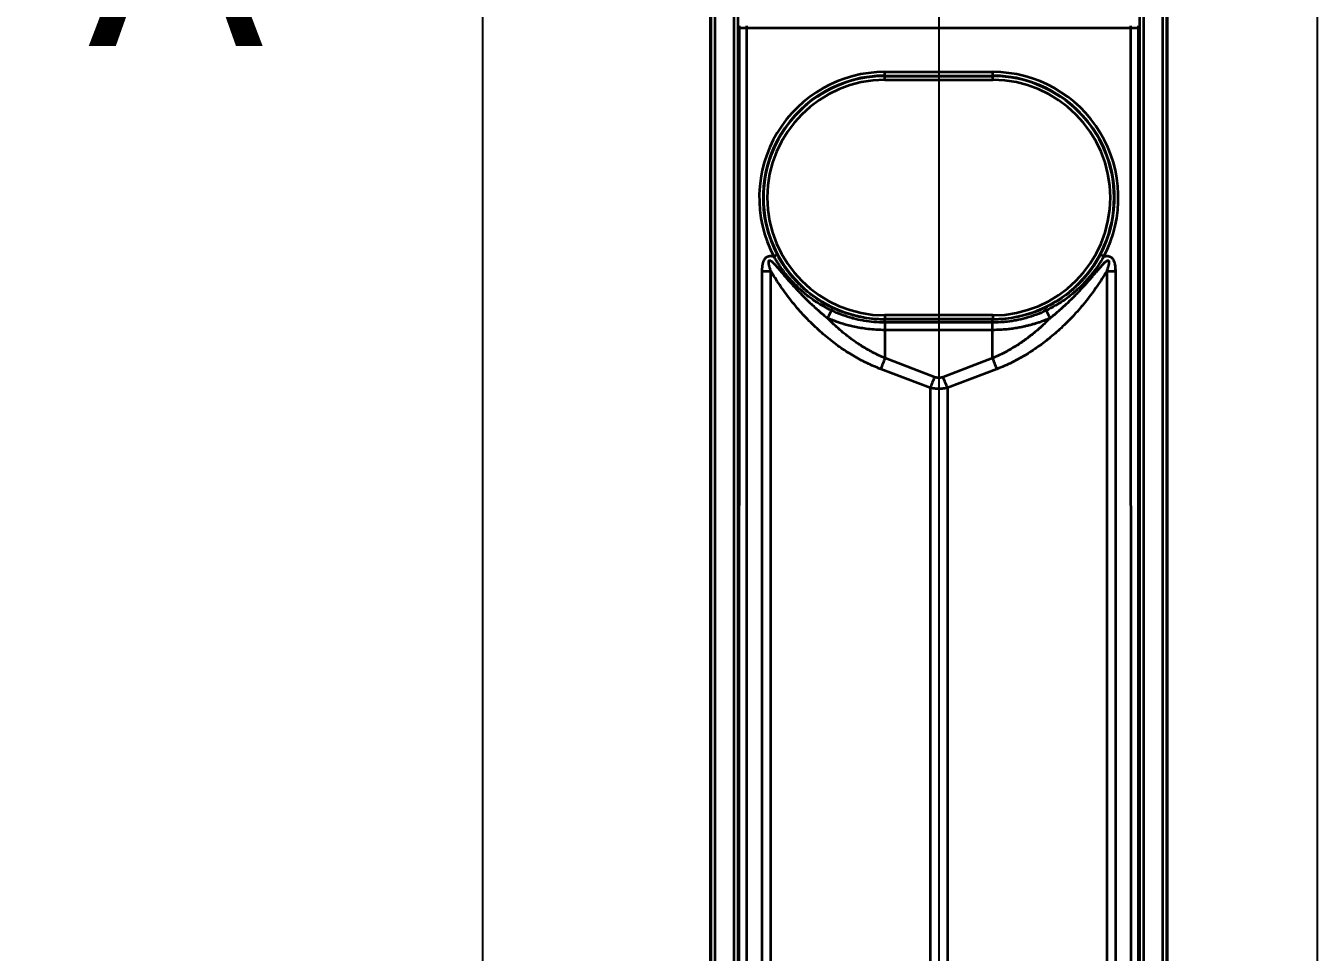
# Model space of a CAD drawing. Header units: millimetres. Extents: x 68 to 2000, y 100 to 2870.
# Drawn here: x 529.1 to 699.4, y 1854.2 to 1976.3 of the extents above; entities that cross this region are included whole.
import ezdxf

# ---------------------------------------------------------------- set-up
doc = ezdxf.new("R2010")
doc.units = ezdxf.units.MM
doc.header["$LTSCALE"] = 10
for name, color, linetype, lineweight in [('_Sichtbarkanten', 7, 'Continuous', 25), ('Bemaßung (ISO)', 7, 'Continuous', 25), ('Schnittlinie (ISO)', 7, 'Continuous', 35), ('Sichtbar schmal (ISO)', 7, 'Continuous', 35)]:
    doc.layers.add(name, color=color, linetype=linetype, lineweight=lineweight)
doc.styles.add('Bezeichnungstext (DIN)', font='verdana.ttf')
doc.styles.add('Notiztext (DIN)', font='verdana.ttf')
doc.dimstyles.new('Standard (DIN)', dxfattribs={"dimscale": 10, "dimtxt": 2.5, "dimasz": 2.5, "dimexe": 2, "dimexo": 4, "dimgap": 0.5, "dimtad": 1, "dimdec": 1, "dimrnd": 1e-08, "dimtxsty": 'Notiztext (DIN)', "dimcen": 0.09, "dimclrd": 256, "dimclre": 256, "dimclrt": 256, "dimadec": 0, "dimazin": 2, "dimtfac": 1, "dimtmove": 0, "dimatfit": 3, "dimfxl": 0, "dimtolj": 1, "dimtzin": 0, "dimlwd": -1, "dimlwe": -1, "dimarcsym": 0})

# ---------------------------------------------------------------- blocks, each defined once
blk = doc.blocks.new('2DTransSchnitt0')
at = {"layer": 'Schnittlinie (ISO)', "insert": (53.713, 197.367), "char_height": 2.5, "attachment_point": 7, "style": 'Bezeichnungstext (DIN)'}
blk.add_mtext('A', dxfattribs=at)
blk = doc.blocks.new('*D75')
at = {"layer": 'Bemaßung (ISO)', "transparency": 16777216}
for p, q in [((649.43, 1980.97), (649.43, 1401.78)), ((589.28, 1533.67), (589.28, 1401.78)), ((564.28, 1421.78), (539.28, 1421.78)), ((589.28, 1421.78), (614.28, 1421.78)), ((614.28, 1421.78), (624.43, 1421.78)), ((649.43, 1421.78), (624.43, 1421.78)), ((674.43, 1421.78), (699.43, 1421.78))]:
    blk.add_line(p, q, dxfattribs=at)
for points in [[(564.28, 1425.95), (564.28, 1417.62), (589.28, 1421.78)], [(674.43, 1425.95), (674.43, 1417.62), (649.43, 1421.78)]]:
    blk.add_solid(points, dxfattribs=at)
at = {"layer": 'Defpoints', "color": 0, "transparency": 16777216}
for p in [(649.43, 2020.97), (589.28, 1573.67), (649.43, 1421.78)]:
    blk.add_point(p, dxfattribs=at)
at = {"layer": 'Bemaßung (ISO)', "transparency": 16777216, "insert": (599.78, 1452.81), "char_height": 25, "attachment_point": 1, "style": 'Notiztext (DIN)'}
blk.add_mtext('\\A1;60', dxfattribs=at)
blk = doc.blocks.new('*D77')
at = {"layer": 'Bemaßung (ISO)', "transparency": 16777216}
for p, q in [((549.28, 2573.67), (289.28, 2573.67)), ((309.28, 2548.67), (309.28, 1598.67)), ((549.28, 1573.67), (289.28, 1573.67))]:
    blk.add_line(p, q, dxfattribs=at)
for points in [[(305.11, 2548.67), (313.45, 2548.67), (309.28, 2573.67)], [(305.11, 1598.67), (313.45, 1598.67), (309.28, 1573.67)]]:
    blk.add_solid(points, dxfattribs=at)
at = {"layer": 'Defpoints', "color": 0, "transparency": 16777216}
for p in [(589.28, 2573.67), (309.28, 1573.67), (589.28, 1573.67)]:
    blk.add_point(p, dxfattribs=at)
at = {"layer": 'Bemaßung (ISO)', "transparency": 16777216, "insert": (278.26, 2033.42), "char_height": 25, "attachment_point": 1, "rotation": 90, "style": 'Notiztext (DIN)'}
blk.add_mtext('\\A1;1000', dxfattribs=at)
blk = doc.blocks.new('*D78')
at = {"layer": 'Bemaßung (ISO)', "transparency": 16777216}
for p, q in [((584.44, 2523.66), (474.06, 2523.66)), ((494.06, 1648.68), (494.06, 2498.66)), ((584.44, 1623.68), (474.06, 1623.68))]:
    blk.add_line(p, q, dxfattribs=at)
for points in [[(489.9, 2498.66), (498.23, 2498.66), (494.06, 2523.66)], [(489.9, 1648.68), (498.23, 1648.68), (494.06, 1623.68)]]:
    blk.add_solid(points, dxfattribs=at)
at = {"layer": 'Defpoints', "color": 0, "transparency": 16777216}
for p in [(494.06, 2523.66), (624.44, 2523.66), (624.44, 1623.68)]:
    blk.add_point(p, dxfattribs=at)
at = {"layer": 'Bemaßung (ISO)', "transparency": 16777216, "insert": (463.04, 2042.96), "char_height": 25, "attachment_point": 1, "rotation": 90, "style": 'Notiztext (DIN)'}
blk.add_mtext('\\A1;900', dxfattribs=at)

msp = doc.modelspace()

# ---------------------------------------------------------------- linework, layer by layer
at = {"layer": '_Sichtbarkanten'}
for p, q in [((589.28, 2573.67), (589.28, 1573.67)), ((699.28, 2573.67), (699.28, 1573.67)), ((619.28, 1626.87), (619.28, 2520.47)), ((679.58, 2520.47), (679.58, 1626.87))]:
    msp.add_line(p, q, dxfattribs=at)
at = {"layer": 'Sichtbar schmal (ISO)'}
for p, q in [((619.42, 1625.66), (619.42, 2521.68)), ((619.92, 2521.68), (619.92, 1625.66)), ((622.44, 1625.68), (622.44, 2521.66)), ((622.94, 2521.66), (622.94, 1625.68)), ((675.92, 1625.68), (675.92, 2521.66)), ((676.42, 2521.66), (676.42, 1625.68)), ((678.94, 1625.66), (678.94, 2521.68)), ((679.44, 2521.68), (679.44, 1625.66)), ((623.12, 1625.86), (623.15, 1976.05)), ((624.12, 1625.86), (624.15, 1976.05)), ((624.15, 1976.05), (624.15, 1976.31)), ((624.15, 1976.05), (674.71, 1976.05)), ((674.71, 1976.31), (674.71, 1976.05)), ((674.71, 1976.05), (674.74, 1625.86)), ((675.71, 1976.05), (675.74, 1625.86)), ((642.33, 1970.24), (656.53, 1970.24)), ((642.33, 1969.73), (642.33, 1970.24)), ((642.33, 1969.73), (656.53, 1969.73)), ((642.33, 1969.73), (642.33, 1969.68)), ((642.33, 1969.68), (656.53, 1969.68)), ((642.33, 1969.18), (642.33, 1969.68)), ((642.33, 1969.18), (656.53, 1969.18)), ((656.53, 1969.73), (656.53, 1970.24)), ((656.53, 1969.73), (656.53, 1969.68)), ((656.53, 1969.18), (656.53, 1969.68)), ((626.16, 1818.35), (626.16, 1943.99)), ((627.3, 1818.35), (627.3, 1943.99)), ((671.56, 1943.99), (671.56, 1818.35)), ((672.7, 1943.99), (672.7, 1818.35)), ((656.53, 1938.16), (642.33, 1938.16)), ((642.33, 1938.16), (642.33, 1937.66)), ((642.33, 1937.6), (642.33, 1937.66)), ((656.53, 1937.66), (642.33, 1937.66)), ((656.53, 1937.6), (642.33, 1937.6)), ((656.52, 1937.2), (642.34, 1937.2)), ((642.34, 1936.26), (642.34, 1937.2)), ((656.52, 1936.26), (656.52, 1937.2)), ((656.53, 1938.16), (656.53, 1937.66)), ((656.53, 1937.6), (656.53, 1937.66)), ((642.34, 1936.26), (656.52, 1936.26)), ((642.34, 1932.5), (642.34, 1936.26)), ((656.52, 1932.5), (656.52, 1936.26)), ((648.86, 1930.01), (642.34, 1932.5)), ((656.52, 1932.5), (650, 1930.01)), ((648.29, 1928.58), (641.77, 1931.07)), ((657.09, 1931.07), (650.57, 1928.58)), ((648.29, 1928.58), (648.29, 1833.77)), ((650.57, 1928.58), (650.57, 1833.77))]:
    msp.add_line(p, q, dxfattribs=at)
for centre, radius, start, end in [((642.33, 1953.67), 16.07, 90, 207.8986), ((642.33, 1953.67), 16.01, 90, 270), ((642.33, 1953.67), 15.51, 90, 270), ((656.53, 1953.67), 16.07, 332.1019, 90), ((656.53, 1953.67), 16.01, 270, 90), ((656.53, 1953.67), 15.51, 270, 90)]:
    msp.add_arc(centre, radius, start, end, dxfattribs=at)
for centre, major_axis, ratio, start_param, end_param in [((622.2, 1976.32), (0, 51.66), 0.018402, 4.707142, 4.712109), ((624.15, 1976.05), (-1, 0), 0.005236, 0.017454, 1.570801), ((674.71, 1976.05), (1, 0), 0.005236, 4.712384, 6.265732), ((676.66, 1976.32), (0, 51.65), 0.018398, 1.571077, 1.576044), ((642.33, 1953.67), (11.3, -12.11), 0.999998, 2.390538, 4.448257), ((656.53, 1953.67), (11.95, 11.47), 0.999999, 5.031628, 7.08934), ((627.69, 1945.92), (0.442, 0.234), 0.00463, 0.017453, 1.568351), ((671.17, 1945.92), (-0.442, 0.234), 0.004623, 4.714843, 6.265732), ((626.16, 1944.04), (-10, 0), 0.005236, 1.570796, 1.685163), ((672.7, 1944.04), (10, 0), 0.005236, 4.598028, 4.712393), ((636.28, 1940.68), (4.74, 8.81), 0.002481, 4.379438, 4.496654), ((635.24, 1938.69), (0.214, 0.452), 0.008852, 4.927959, 6.265731), ((663.62, 1938.69), (-0.214, 0.452), 0.008852, 0.017454, 1.355225), ((662.58, 1940.68), (-4.74, 8.81), 0.002481, 1.786532, 1.903743), ((642.33, 1937.1), (-0.005, 0.5), 0.011362, 4.911957, 6.265594), ((642.34, 1931.04), (1.79, 4.67), 0.108522, 1.294198, 1.606695), ((656.52, 1931.04), (-1.79, 4.67), 0.108522, 4.67649, 4.988987), ((648.86, 1928.55), (1.79, 4.67), 0.108522, 1.294198, 1.606695), ((650, 1928.55), (-1.79, 4.67), 0.108522, 4.67649, 4.988987)]:
    msp.add_ellipse(centre, major_axis=major_axis, ratio=ratio, start_param=start_param, end_param=end_param, dxfattribs=at)
for points in [[(626.16, 1943.99), (626.16, 1944.07), (626.16, 1944.22), (626.17, 1944.43), (626.19, 1944.62), (626.22, 1944.81), (626.25, 1944.97), (626.29, 1945.13), (626.34, 1945.27), (626.4, 1945.4), (626.46, 1945.52), (626.53, 1945.63), (626.61, 1945.72), (626.69, 1945.79), (626.78, 1945.85), (626.87, 1945.9), (626.98, 1945.94), (627.1, 1945.97), (627.23, 1945.98), (627.37, 1945.98), (627.53, 1945.96), (627.63, 1945.93), (627.69, 1945.92)], [(641.77, 1931.07), (641.14, 1931.31), (639.9, 1931.85), (638.13, 1932.81), (636.35, 1933.97), (634.62, 1935.29), (632.96, 1936.77), (631.36, 1938.41), (629.81, 1940.26), (628.42, 1942.18), (627.65, 1943.39), (627.3, 1943.99)]]:
    msp.add_open_spline(points, degree=3, dxfattribs=at)
for points, knots in [([(627.3, 1943.99), (627.27, 1944.06), (627.25, 1944.12), (627.23, 1944.18), (627.21, 1944.24), (627.19, 1944.3), (627.18, 1944.36), (627.16, 1944.41), (627.14, 1944.47), (627.13, 1944.52), (627.11, 1944.57), (627.1, 1944.62), (627.09, 1944.67), (627.08, 1944.72), (627.07, 1944.76), (627.06, 1944.8), (627.05, 1944.85), (627.04, 1944.89), (627.03, 1944.93), (627.03, 1944.96), (627.02, 1945), (627.02, 1945.03), (627.01, 1945.07), (627.01, 1945.1), (627.01, 1945.13), (627.01, 1945.16), (627.01, 1945.19), (627.01, 1945.21), (627.01, 1945.22), (627.01, 1945.23), (627.01, 1945.24), (627.01, 1945.25), (627.01, 1945.27), (627.02, 1945.28), (627.02, 1945.3), (627.03, 1945.31), (627.03, 1945.33), (627.04, 1945.34), (627.04, 1945.36), (627.05, 1945.37), (627.06, 1945.38), (627.07, 1945.38), (627.08, 1945.39), (627.09, 1945.4), (627.1, 1945.4), (627.12, 1945.4), (627.13, 1945.4), (627.15, 1945.4), (627.16, 1945.4), (627.18, 1945.39), (627.2, 1945.39), (627.22, 1945.38), (627.23, 1945.37), (627.24, 1945.37), (627.24, 1945.37), (627.26, 1945.36), (627.28, 1945.35), (627.29, 1945.34), (627.32, 1945.32), (627.35, 1945.3), (627.37, 1945.28), (627.4, 1945.26), (627.43, 1945.23), (627.46, 1945.2), (627.5, 1945.18), (627.53, 1945.15), (627.56, 1945.11), (627.6, 1945.08), (627.64, 1945.04), (627.67, 1945.01), (627.71, 1944.97), (627.75, 1944.93), (627.79, 1944.89), (627.83, 1944.84), (627.87, 1944.8), (627.91, 1944.75), (627.95, 1944.7), (628, 1944.65), (628.05, 1944.6), (628.09, 1944.55), (628.14, 1944.49), (628.19, 1944.44), (628.24, 1944.38), (628.29, 1944.32), (628.35, 1944.25), (628.4, 1944.19), (628.46, 1944.12), (628.52, 1944.05), (628.58, 1943.98), (628.64, 1943.91), (628.71, 1943.83), (628.72, 1943.82), (628.74, 1943.8), (628.75, 1943.78), (628.8, 1943.72), (628.86, 1943.66), (628.92, 1943.59), (628.99, 1943.51), (629.06, 1943.42), (629.14, 1943.33), (629.22, 1943.23), (629.3, 1943.14), (629.39, 1943.04), (629.48, 1942.93), (629.57, 1942.83), (629.67, 1942.72), (629.76, 1942.61), (629.86, 1942.49), (629.97, 1942.37), (630.07, 1942.26), (630.18, 1942.14), (630.3, 1942.01), (630.3, 1942.01), (630.3, 1942), (630.3, 1942), (630.42, 1941.87), (630.54, 1941.74), (630.67, 1941.6), (630.8, 1941.46), (630.93, 1941.32), (631.08, 1941.17), (631.22, 1941.02), (631.37, 1940.87), (631.52, 1940.71), (631.67, 1940.56), (631.83, 1940.4), (632, 1940.24), (632.01, 1940.23), (632.01, 1940.22), (632.02, 1940.21), (632.2, 1940.04), (632.39, 1939.86), (632.59, 1939.67), (632.79, 1939.48), (633, 1939.29), (633.22, 1939.09), (633.39, 1938.94), (633.56, 1938.79), (633.74, 1938.63), (633.81, 1938.57), (633.87, 1938.52), (633.94, 1938.46), (634.19, 1938.25), (634.47, 1938.02), (634.76, 1937.79)], [0.0000002, 0.0000002, 0.0000002, 0.0000002, 0.0238095, 0.0238095, 0.0238095, 0.047619, 0.047619, 0.047619, 0.0714286, 0.0714286, 0.0714286, 0.0952381, 0.0952381, 0.0952381, 0.1190476, 0.1190476, 0.1190476, 0.1428571, 0.1428571, 0.1428571, 0.1666667, 0.1666667, 0.1666667, 0.1904762, 0.1904762, 0.1904762, 0.2142857, 0.2142857, 0.2142857, 0.224111, 0.224111, 0.224111, 0.2380952, 0.2380952, 0.2380952, 0.2619048, 0.2619048, 0.2619048, 0.2857143, 0.2857143, 0.2857143, 0.3095238, 0.3095238, 0.3095238, 0.3333333, 0.3333333, 0.3333333, 0.3571429, 0.3571429, 0.3571429, 0.3809524, 0.3809524, 0.3809524, 0.3873304, 0.3873304, 0.3873304, 0.4047619, 0.4047619, 0.4047619, 0.4285714, 0.4285714, 0.4285714, 0.452381, 0.452381, 0.452381, 0.4761905, 0.4761905, 0.4761905, 0.5, 0.5, 0.5, 0.5238095, 0.5238095, 0.5238095, 0.547619, 0.547619, 0.547619, 0.5714286, 0.5714286, 0.5714286, 0.5952381, 0.5952381, 0.5952381, 0.6190476, 0.6190476, 0.6190476, 0.6428571, 0.6428571, 0.6428571, 0.6666667, 0.6666667, 0.6666667, 0.6718602, 0.6718602, 0.6718602, 0.6904762, 0.6904762, 0.6904762, 0.7142857, 0.7142857, 0.7142857, 0.7380952, 0.7380952, 0.7380952, 0.7619048, 0.7619048, 0.7619048, 0.7857143, 0.7857143, 0.7857143, 0.8089095, 0.8089095, 0.8089095, 0.8095238, 0.8095238, 0.8095238, 0.8333333, 0.8333333, 0.8333333, 0.8571429, 0.8571429, 0.8571429, 0.8809524, 0.8809524, 0.8809524, 0.9034876, 0.9034876, 0.9034876, 0.9047619, 0.9047619, 0.9047619, 0.9285714, 0.9285714, 0.9285714, 0.952381, 0.952381, 0.952381, 0.9699396, 0.9699396, 0.9699396, 0.9761905, 0.9761905, 0.9761905, 0.9999998, 0.9999998, 0.9999998, 0.9999998]), ([(635.29, 1938.79), (635.26, 1938.8), (635.24, 1938.81), (635.21, 1938.82), (634.89, 1938.98), (634.59, 1939.14), (634.3, 1939.3), (634.24, 1939.33), (634.19, 1939.36), (634.13, 1939.4), (633.91, 1939.52), (633.7, 1939.65), (633.51, 1939.77), (633.38, 1939.85), (633.26, 1939.93), (633.14, 1940.01), (633.03, 1940.09), (632.92, 1940.16), (632.81, 1940.24), (632.63, 1940.36), (632.46, 1940.49), (632.3, 1940.61), (632.26, 1940.64), (632.23, 1940.67), (632.19, 1940.69), (632, 1940.84), (631.82, 1940.99), (631.65, 1941.13), (631.63, 1941.15), (631.6, 1941.17), (631.58, 1941.19), (631.44, 1941.31), (631.3, 1941.43), (631.18, 1941.55), (631.1, 1941.61), (631.03, 1941.68), (630.96, 1941.75), (630.89, 1941.81), (630.82, 1941.88), (630.75, 1941.94), (630.64, 1942.06), (630.53, 1942.17), (630.42, 1942.27), (630.4, 1942.29), (630.39, 1942.31), (630.37, 1942.33), (630.25, 1942.45), (630.14, 1942.57), (630.03, 1942.69), (630, 1942.72), (629.98, 1942.74), (629.96, 1942.77), (629.88, 1942.86), (629.8, 1942.94), (629.73, 1943.03), (629.67, 1943.1), (629.61, 1943.17), (629.55, 1943.23), (629.52, 1943.27), (629.49, 1943.31), (629.45, 1943.35), (629.37, 1943.45), (629.29, 1943.55), (629.21, 1943.65), (629.21, 1943.66), (629.2, 1943.66), (629.2, 1943.67), (629.13, 1943.76), (629.06, 1943.84), (629, 1943.93), (628.96, 1943.98), (628.92, 1944.03), (628.89, 1944.07), (628.86, 1944.11), (628.83, 1944.15), (628.8, 1944.19), (628.74, 1944.27), (628.68, 1944.36), (628.63, 1944.44), (628.62, 1944.44), (628.62, 1944.45), (628.62, 1944.45), (628.56, 1944.53), (628.52, 1944.6), (628.47, 1944.67), (628.44, 1944.71), (628.41, 1944.76), (628.38, 1944.8), (628.36, 1944.83), (628.34, 1944.86), (628.32, 1944.88), (628.28, 1944.95), (628.23, 1945.02), (628.19, 1945.09), (628.18, 1945.1), (628.17, 1945.11), (628.17, 1945.12), (628.13, 1945.18), (628.1, 1945.24), (628.06, 1945.29), (628.03, 1945.33), (628.01, 1945.38), (627.98, 1945.42), (627.97, 1945.44), (627.96, 1945.46), (627.94, 1945.49), (627.9, 1945.55), (627.86, 1945.62), (627.83, 1945.68), (627.78, 1945.76), (627.74, 1945.83), (627.7, 1945.9), (627.7, 1945.91), (627.69, 1945.91), (627.69, 1945.92)], [0, 0, 0, 0, 0.0039158, 0.0039158, 0.0039158, 0.0523854, 0.0523854, 0.0523854, 0.0625, 0.0625, 0.0625, 0.1006154, 0.1006154, 0.1006154, 0.125, 0.125, 0.125, 0.1485818, 0.1485818, 0.1485818, 0.1875, 0.1875, 0.1875, 0.1960403, 0.1960403, 0.1960403, 0.2429715, 0.2429715, 0.2429715, 0.25, 0.25, 0.25, 0.2893946, 0.2893946, 0.2893946, 0.3125, 0.3125, 0.3125, 0.3354638, 0.3354638, 0.3354638, 0.375, 0.375, 0.375, 0.3813779, 0.3813779, 0.3813779, 0.4270629, 0.4270629, 0.4270629, 0.4375, 0.4375, 0.4375, 0.472165, 0.472165, 0.472165, 0.5, 0.5, 0.5, 0.5164018, 0.5164018, 0.5164018, 0.5597025, 0.5597025, 0.5597025, 0.5625, 0.5625, 0.5625, 0.6021019, 0.6021019, 0.6021019, 0.625, 0.625, 0.625, 0.6437102, 0.6437102, 0.6437102, 0.684666, 0.684666, 0.684666, 0.6875, 0.6875, 0.6875, 0.7251223, 0.7251223, 0.7251223, 0.75, 0.75, 0.75, 0.7653401, 0.7653401, 0.7653401, 0.8057717, 0.8057717, 0.8057717, 0.8125, 0.8125, 0.8125, 0.8471641, 0.8471641, 0.8471641, 0.875, 0.875, 0.875, 0.8908035, 0.8908035, 0.8908035, 0.9375, 0.9375, 0.9375, 0.9949005, 0.9949005, 0.9949005, 0.9999999, 0.9999999, 0.9999999, 0.9999999]), ([(635.45, 1939.14), (635.08, 1939.32), (634.73, 1939.5), (634.4, 1939.69), (634.38, 1939.7), (634.35, 1939.72), (634.32, 1939.73), (634.03, 1939.9), (633.76, 1940.07), (633.5, 1940.24), (633.46, 1940.27), (633.41, 1940.3), (633.36, 1940.33), (633.14, 1940.48), (632.92, 1940.64), (632.72, 1940.79), (632.66, 1940.83), (632.6, 1940.87), (632.55, 1940.92), (632.37, 1941.05), (632.21, 1941.19), (632.05, 1941.32), (631.98, 1941.37), (631.91, 1941.43), (631.85, 1941.49), (631.71, 1941.6), (631.59, 1941.72), (631.46, 1941.83), (631.39, 1941.9), (631.32, 1941.96), (631.25, 1942.03), (631.15, 1942.13), (631.05, 1942.22), (630.95, 1942.32), (630.88, 1942.4), (630.8, 1942.47), (630.73, 1942.55), (630.65, 1942.63), (630.58, 1942.71), (630.51, 1942.79), (630.43, 1942.87), (630.36, 1942.95), (630.29, 1943.03), (630.23, 1943.1), (630.17, 1943.16), (630.12, 1943.23), (630.04, 1943.32), (629.97, 1943.4), (629.9, 1943.49), (629.86, 1943.54), (629.81, 1943.59), (629.77, 1943.64), (629.7, 1943.74), (629.63, 1943.83), (629.56, 1943.92), (629.53, 1943.96), (629.5, 1943.99), (629.47, 1944.03), (629.4, 1944.13), (629.33, 1944.22), (629.26, 1944.32), (629.24, 1944.34), (629.22, 1944.37), (629.2, 1944.4), (629.14, 1944.5), (629.07, 1944.6), (629.01, 1944.69), (628.99, 1944.71), (628.98, 1944.73), (628.97, 1944.74), (628.9, 1944.84), (628.84, 1944.94), (628.78, 1945.03), (628.77, 1945.04), (628.77, 1945.05), (628.76, 1945.06), (628.7, 1945.16), (628.64, 1945.26), (628.58, 1945.35), (628.52, 1945.45), (628.47, 1945.55), (628.41, 1945.64), (628.41, 1945.64), (628.41, 1945.64), (628.41, 1945.65), (628.36, 1945.74), (628.31, 1945.82), (628.26, 1945.9), (628.22, 1945.99), (628.17, 1946.07), (628.13, 1946.15)], [0, 0, 0, 0, 0.0576521, 0.0576521, 0.0576521, 0.0625, 0.0625, 0.0625, 0.1152856, 0.1152856, 0.1152856, 0.125, 0.125, 0.125, 0.1730756, 0.1730756, 0.1730756, 0.1875, 0.1875, 0.1875, 0.2309873, 0.2309873, 0.2309873, 0.25, 0.25, 0.25, 0.2890111, 0.2890111, 0.2890111, 0.3125, 0.3125, 0.3125, 0.3471318, 0.3471318, 0.3471318, 0.375, 0.375, 0.375, 0.405341, 0.405341, 0.405341, 0.4375, 0.4375, 0.4375, 0.4636262, 0.4636262, 0.4636262, 0.5, 0.5, 0.5, 0.5219802, 0.5219802, 0.5219802, 0.5625, 0.5625, 0.5625, 0.5803885, 0.5803885, 0.5803885, 0.625, 0.625, 0.625, 0.6387984, 0.6387984, 0.6387984, 0.6875, 0.6875, 0.6875, 0.6971349, 0.6971349, 0.6971349, 0.75, 0.75, 0.75, 0.7554348, 0.7554348, 0.7554348, 0.8125, 0.8125, 0.8125, 0.8727956, 0.8727956, 0.8727956, 0.875, 0.875, 0.875, 0.9356293, 0.9356293, 0.9356293, 0.9999999, 0.9999999, 0.9999999, 0.9999999]), ([(670.73, 1946.15), (670.69, 1946.08), (670.65, 1946), (670.6, 1945.91), (670.6, 1945.91), (670.59, 1945.9), (670.59, 1945.9), (670.55, 1945.82), (670.5, 1945.73), (670.45, 1945.65), (670.44, 1945.63), (670.44, 1945.62), (670.43, 1945.61), (670.38, 1945.53), (670.33, 1945.44), (670.28, 1945.35), (670.26, 1945.33), (670.25, 1945.31), (670.24, 1945.29), (670.19, 1945.21), (670.14, 1945.12), (670.08, 1945.04), (670.06, 1945.01), (670.04, 1944.98), (670.02, 1944.95), (669.97, 1944.86), (669.91, 1944.78), (669.85, 1944.69), (669.83, 1944.65), (669.8, 1944.61), (669.77, 1944.57), (669.71, 1944.49), (669.66, 1944.4), (669.59, 1944.32), (669.56, 1944.27), (669.52, 1944.21), (669.48, 1944.16), (669.42, 1944.08), (669.36, 1944), (669.3, 1943.92), (669.25, 1943.85), (669.2, 1943.79), (669.15, 1943.72), (669.09, 1943.65), (669.03, 1943.57), (668.96, 1943.49), (668.9, 1943.41), (668.83, 1943.33), (668.77, 1943.25), (668.7, 1943.18), (668.64, 1943.11), (668.57, 1943.03), (668.49, 1942.94), (668.41, 1942.84), (668.32, 1942.75), (668.26, 1942.68), (668.19, 1942.61), (668.13, 1942.55), (668.02, 1942.44), (667.91, 1942.32), (667.79, 1942.21), (667.73, 1942.15), (667.67, 1942.09), (667.61, 1942.03), (667.48, 1941.9), (667.33, 1941.77), (667.18, 1941.64), (667.13, 1941.59), (667.07, 1941.54), (667.01, 1941.49), (666.84, 1941.34), (666.65, 1941.19), (666.46, 1941.03), (666.41, 1941), (666.36, 1940.96), (666.31, 1940.92), (666.09, 1940.75), (665.86, 1940.58), (665.6, 1940.4), (665.57, 1940.38), (665.53, 1940.36), (665.5, 1940.33), (665.22, 1940.14), (664.92, 1939.96), (664.59, 1939.77), (664.57, 1939.76), (664.56, 1939.75), (664.54, 1939.73), (664.19, 1939.54), (663.81, 1939.34), (663.4, 1939.14)], [0, 0, 0, 0, 0.0625, 0.0625, 0.0625, 0.066415, 0.066415, 0.066415, 0.125, 0.125, 0.125, 0.133261, 0.133261, 0.133261, 0.1875, 0.1875, 0.1875, 0.200051, 0.200051, 0.200051, 0.25, 0.25, 0.25, 0.266651, 0.266651, 0.266651, 0.3125, 0.3125, 0.3125, 0.333153, 0.333153, 0.333153, 0.375, 0.375, 0.375, 0.399625, 0.399625, 0.399625, 0.4375, 0.4375, 0.4375, 0.466148, 0.466148, 0.466148, 0.5, 0.5, 0.5, 0.532753, 0.532753, 0.532753, 0.5625, 0.5625, 0.5625, 0.599449, 0.599449, 0.599449, 0.625, 0.625, 0.625, 0.66625, 0.66625, 0.66625, 0.6875, 0.6875, 0.6875, 0.733171, 0.733171, 0.733171, 0.75, 0.75, 0.75, 0.800244, 0.800244, 0.800244, 0.8125, 0.8125, 0.8125, 0.867342, 0.867342, 0.867342, 0.875, 0.875, 0.875, 0.934107, 0.934107, 0.934107, 0.9375, 0.9375, 0.9375, 1, 1, 1, 1]), ([(671.17, 1945.92), (671.13, 1945.85), (671.08, 1945.77), (671.03, 1945.68), (671.03, 1945.68), (671.03, 1945.67), (671.02, 1945.67), (670.98, 1945.59), (670.93, 1945.5), (670.88, 1945.42), (670.87, 1945.41), (670.86, 1945.39), (670.85, 1945.38), (670.8, 1945.3), (670.75, 1945.21), (670.69, 1945.12), (670.68, 1945.1), (670.67, 1945.08), (670.65, 1945.06), (670.6, 1944.98), (670.54, 1944.89), (670.48, 1944.8), (670.46, 1944.77), (670.44, 1944.74), (670.42, 1944.71), (670.37, 1944.63), (670.31, 1944.54), (670.24, 1944.45), (670.22, 1944.41), (670.19, 1944.37), (670.16, 1944.33), (670.1, 1944.25), (670.04, 1944.16), (669.97, 1944.07), (669.93, 1944.02), (669.89, 1943.97), (669.85, 1943.92), (669.79, 1943.84), (669.73, 1943.75), (669.66, 1943.67), (669.61, 1943.6), (669.56, 1943.54), (669.5, 1943.47), (669.44, 1943.4), (669.38, 1943.32), (669.31, 1943.23), (669.24, 1943.16), (669.17, 1943.08), (669.1, 1942.99), (669.04, 1942.92), (668.97, 1942.85), (668.9, 1942.77), (668.82, 1942.67), (668.73, 1942.58), (668.64, 1942.48), (668.57, 1942.41), (668.51, 1942.34), (668.44, 1942.27), (668.33, 1942.16), (668.21, 1942.05), (668.09, 1941.93), (668.03, 1941.87), (667.97, 1941.81), (667.9, 1941.75), (667.76, 1941.62), (667.61, 1941.48), (667.46, 1941.35), (667.4, 1941.3), (667.34, 1941.24), (667.28, 1941.19), (667.1, 1941.04), (666.91, 1940.89), (666.71, 1940.73), (666.66, 1940.69), (666.61, 1940.65), (666.56, 1940.61), (666.33, 1940.44), (666.09, 1940.26), (665.83, 1940.08), (665.79, 1940.06), (665.76, 1940.03), (665.72, 1940.01), (665.43, 1939.82), (665.12, 1939.62), (664.79, 1939.43), (664.77, 1939.42), (664.75, 1939.41), (664.73, 1939.4), (664.37, 1939.19), (663.99, 1938.99), (663.57, 1938.79)], [0, 0, 0, 0, 0.0625, 0.0625, 0.0625, 0.0664152, 0.0664152, 0.0664152, 0.125, 0.125, 0.125, 0.1332616, 0.1332616, 0.1332616, 0.1875, 0.1875, 0.1875, 0.2000516, 0.2000516, 0.2000516, 0.25, 0.25, 0.25, 0.266652, 0.266652, 0.266652, 0.3125, 0.3125, 0.3125, 0.3331533, 0.3331533, 0.3331533, 0.375, 0.375, 0.375, 0.3996259, 0.3996259, 0.3996259, 0.4375, 0.4375, 0.4375, 0.4661489, 0.4661489, 0.4661489, 0.5, 0.5, 0.5, 0.5327532, 0.5327532, 0.5327532, 0.5625, 0.5625, 0.5625, 0.5994492, 0.5994492, 0.5994492, 0.625, 0.625, 0.625, 0.6662511, 0.6662511, 0.6662511, 0.6875, 0.6875, 0.6875, 0.733172, 0.733172, 0.733172, 0.75, 0.75, 0.75, 0.8002452, 0.8002452, 0.8002452, 0.8125, 0.8125, 0.8125, 0.8673425, 0.8673425, 0.8673425, 0.875, 0.875, 0.875, 0.9341085, 0.9341085, 0.9341085, 0.9375, 0.9375, 0.9375, 0.9999998, 0.9999998, 0.9999998, 0.9999998]), ([(664.1, 1937.79), (664.31, 1937.96), (664.51, 1938.12), (664.71, 1938.28), (664.74, 1938.31), (664.76, 1938.33), (664.79, 1938.36), (664.99, 1938.52), (665.17, 1938.68), (665.36, 1938.84), (665.38, 1938.86), (665.41, 1938.88), (665.44, 1938.91), (665.62, 1939.07), (665.8, 1939.23), (665.97, 1939.39), (665.99, 1939.41), (666.02, 1939.43), (666.04, 1939.46), (666.22, 1939.62), (666.39, 1939.78), (666.56, 1939.94), (666.58, 1939.96), (666.6, 1939.98), (666.63, 1940.01), (666.8, 1940.17), (666.96, 1940.33), (667.13, 1940.5), (667.15, 1940.52), (667.17, 1940.54), (667.19, 1940.56), (667.35, 1940.73), (667.51, 1940.89), (667.66, 1941.05), (667.68, 1941.07), (667.7, 1941.09), (667.72, 1941.11), (667.87, 1941.26), (668.01, 1941.41), (668.14, 1941.55), (668.16, 1941.57), (668.18, 1941.59), (668.19, 1941.61), (668.32, 1941.75), (668.44, 1941.88), (668.56, 1942), (668.57, 1942.02), (668.58, 1942.03), (668.6, 1942.05), (668.71, 1942.17), (668.81, 1942.29), (668.91, 1942.4), (668.93, 1942.42), (668.94, 1942.43), (668.95, 1942.44), (669.05, 1942.55), (669.14, 1942.66), (669.23, 1942.76), (669.24, 1942.77), (669.25, 1942.78), (669.26, 1942.79), (669.35, 1942.89), (669.43, 1942.99), (669.51, 1943.08), (669.52, 1943.09), (669.52, 1943.1), (669.53, 1943.11), (669.61, 1943.2), (669.69, 1943.29), (669.76, 1943.37), (669.76, 1943.38), (669.77, 1943.39), (669.78, 1943.4), (669.85, 1943.48), (669.92, 1943.56), (669.98, 1943.64), (669.99, 1943.64), (669.99, 1943.65), (670, 1943.66), (670.07, 1943.73), (670.13, 1943.8), (670.18, 1943.87), (670.19, 1943.88), (670.2, 1943.89), (670.2, 1943.89), (670.26, 1943.96), (670.32, 1944.03), (670.37, 1944.09), (670.37, 1944.09), (670.38, 1944.1), (670.38, 1944.11), (670.44, 1944.17), (670.49, 1944.23), (670.54, 1944.28), (670.54, 1944.29), (670.54, 1944.29), (670.55, 1944.3), (670.6, 1944.36), (670.64, 1944.41), (670.69, 1944.46), (670.69, 1944.46), (670.7, 1944.47), (670.7, 1944.47), (670.74, 1944.52), (670.79, 1944.57), (670.83, 1944.62), (670.83, 1944.62), (670.83, 1944.63), (670.84, 1944.63), (670.88, 1944.68), (670.92, 1944.72), (670.96, 1944.76), (670.96, 1944.77), (670.96, 1944.77), (670.97, 1944.77), (671, 1944.81), (671.04, 1944.85), (671.08, 1944.89), (671.08, 1944.89), (671.08, 1944.9), (671.08, 1944.9), (671.12, 1944.94), (671.15, 1944.97), (671.19, 1945.01), (671.19, 1945.01), (671.19, 1945.01), (671.2, 1945.01), (671.23, 1945.05), (671.26, 1945.08), (671.29, 1945.11), (671.33, 1945.14), (671.36, 1945.17), (671.39, 1945.2), (671.42, 1945.23), (671.45, 1945.25), (671.47, 1945.27), (671.5, 1945.29), (671.53, 1945.31), (671.55, 1945.33), (671.58, 1945.35), (671.6, 1945.36), (671.62, 1945.37), (671.64, 1945.38), (671.66, 1945.39), (671.68, 1945.39), (671.7, 1945.4), (671.72, 1945.4), (671.73, 1945.4), (671.75, 1945.4), (671.76, 1945.4), (671.77, 1945.39), (671.78, 1945.39), (671.79, 1945.38), (671.8, 1945.37), (671.81, 1945.36), (671.82, 1945.35), (671.82, 1945.34), (671.83, 1945.32), (671.84, 1945.3), (671.84, 1945.28), (671.85, 1945.26), (671.85, 1945.23), (671.85, 1945.21), (671.85, 1945.18), (671.85, 1945.15), (671.85, 1945.12), (671.85, 1945.08), (671.84, 1945.05), (671.84, 1945.01), (671.83, 1944.97), (671.83, 1944.93), (671.82, 1944.88), (671.81, 1944.84), (671.8, 1944.79), (671.79, 1944.74), (671.78, 1944.69), (671.76, 1944.64), (671.75, 1944.58), (671.73, 1944.53), (671.72, 1944.47), (671.7, 1944.4), (671.68, 1944.34), (671.66, 1944.28), (671.63, 1944.21), (671.61, 1944.14), (671.59, 1944.07), (671.56, 1943.99)], [0, 0, 0, 0, 0.021178, 0.021178, 0.021178, 0.02439, 0.02439, 0.02439, 0.045643, 0.045643, 0.045643, 0.04878, 0.04878, 0.04878, 0.070115, 0.070115, 0.070115, 0.073171, 0.073171, 0.073171, 0.094586, 0.094586, 0.094586, 0.097561, 0.097561, 0.097561, 0.119072, 0.119072, 0.119072, 0.121951, 0.121951, 0.121951, 0.143554, 0.143554, 0.143554, 0.146341, 0.146341, 0.146341, 0.168007, 0.168007, 0.168007, 0.170732, 0.170732, 0.170732, 0.192462, 0.192462, 0.192462, 0.195122, 0.195122, 0.195122, 0.216934, 0.216934, 0.216934, 0.219512, 0.219512, 0.219512, 0.241409, 0.241409, 0.241409, 0.243902, 0.243902, 0.243902, 0.265881, 0.265881, 0.265881, 0.268293, 0.268293, 0.268293, 0.290351, 0.290351, 0.290351, 0.292683, 0.292683, 0.292683, 0.314822, 0.314822, 0.314822, 0.317073, 0.317073, 0.317073, 0.339293, 0.339293, 0.339293, 0.341463, 0.341463, 0.341463, 0.363764, 0.363764, 0.363764, 0.365854, 0.365854, 0.365854, 0.388234, 0.388234, 0.388234, 0.390244, 0.390244, 0.390244, 0.412705, 0.412705, 0.412705, 0.414634, 0.414634, 0.414634, 0.437175, 0.437175, 0.437175, 0.439024, 0.439024, 0.439024, 0.461646, 0.461646, 0.461646, 0.463415, 0.463415, 0.463415, 0.486118, 0.486118, 0.486118, 0.487805, 0.487805, 0.487805, 0.51059, 0.51059, 0.51059, 0.512195, 0.512195, 0.512195, 0.53506, 0.53506, 0.53506, 0.55953, 0.55953, 0.55953, 0.584001, 0.584001, 0.584001, 0.608472, 0.608472, 0.608472, 0.632941, 0.632941, 0.632941, 0.657409, 0.657409, 0.657409, 0.681877, 0.681877, 0.681877, 0.706341, 0.706341, 0.706341, 0.73081, 0.73081, 0.73081, 0.755294, 0.755294, 0.755294, 0.77977, 0.77977, 0.77977, 0.804235, 0.804235, 0.804235, 0.828705, 0.828705, 0.828705, 0.853176, 0.853176, 0.853176, 0.877647, 0.877647, 0.877647, 0.902118, 0.902118, 0.902118, 0.926588, 0.926588, 0.926588, 0.951059, 0.951059, 0.951059, 0.975529, 0.975529, 0.975529, 1, 1, 1, 1]), ([(671.17, 1945.92), (671.22, 1945.93), (671.32, 1945.96), (671.47, 1945.97), (671.61, 1945.98), (671.74, 1945.97), (671.86, 1945.95), (671.97, 1945.91), (672.06, 1945.86), (672.15, 1945.8), (672.24, 1945.73), (672.32, 1945.63), (672.4, 1945.51), (672.47, 1945.38), (672.53, 1945.24), (672.58, 1945.07), (672.63, 1944.89), (672.66, 1944.7), (672.68, 1944.48), (672.7, 1944.25), (672.7, 1944.08), (672.7, 1943.99)], [0, 0, 0, 0, 0.0526316, 0.1052632, 0.1578947, 0.2105263, 0.2631579, 0.3157895, 0.3684211, 0.4210526, 0.4736842, 0.5263158, 0.5789474, 0.6315789, 0.6842105, 0.7368421, 0.7894737, 0.8421053, 0.8947368, 0.9473684, 0.9999987, 0.9999987, 0.9999987, 0.9999987]), ([(671.56, 1943.99), (671.15, 1943.29), (670.28, 1941.94), (668.92, 1940.1), (667.48, 1938.4), (665.95, 1936.83), (664.37, 1935.4), (662.78, 1934.17), (661.01, 1932.98), (659.08, 1931.91), (657.76, 1931.33), (657.09, 1931.07)], [0.0000004, 0.0000004, 0.0000004, 0.0000004, 0.1111111, 0.2222222, 0.3333333, 0.4444444, 0.5555556, 0.6666667, 0.7777778, 0.8888889, 1, 1, 1, 1]), ([(642.34, 1937.2), (641.86, 1937.2), (641.39, 1937.22), (640.91, 1937.26), (640.9, 1937.26), (640.89, 1937.26), (640.89, 1937.26), (640.45, 1937.3), (640.01, 1937.36), (639.58, 1937.43), (639.53, 1937.44), (639.49, 1937.45), (639.44, 1937.45), (639.02, 1937.53), (638.61, 1937.62), (638.2, 1937.73), (638.14, 1937.74), (638.08, 1937.76), (638.02, 1937.78), (637.59, 1937.89), (637.17, 1938.03), (636.75, 1938.18), (636.71, 1938.19), (636.67, 1938.21), (636.63, 1938.22), (636.17, 1938.39), (635.73, 1938.58), (635.29, 1938.79)], [0, 0, 0, 0, 0.1963807, 0.1963807, 0.1963807, 0.2, 0.2, 0.2, 0.3800145, 0.3800145, 0.3800145, 0.4, 0.4, 0.4, 0.574095, 0.574095, 0.574095, 0.6, 0.6, 0.6, 0.7817764, 0.7817764, 0.7817764, 0.8, 0.8, 0.8, 0.9999992, 0.9999992, 0.9999992, 0.9999992]), ([(642.33, 1937.6), (641.87, 1937.6), (641.41, 1937.62), (640.95, 1937.66), (640.93, 1937.66), (640.92, 1937.66), (640.91, 1937.66), (640.49, 1937.7), (640.07, 1937.75), (639.65, 1937.82), (639.6, 1937.83), (639.55, 1937.84), (639.5, 1937.85), (639.1, 1937.92), (638.69, 1938.01), (638.3, 1938.11), (638.24, 1938.13), (638.18, 1938.14), (638.11, 1938.16), (637.7, 1938.27), (637.29, 1938.4), (636.89, 1938.55), (636.84, 1938.56), (636.8, 1938.58), (636.76, 1938.59), (636.32, 1938.76), (635.88, 1938.94), (635.45, 1939.14)], [0, 0, 0, 0, 0.195325, 0.195325, 0.195325, 0.2, 0.2, 0.2, 0.3792, 0.3792, 0.3792, 0.4, 0.4, 0.4, 0.573534, 0.573534, 0.573534, 0.6, 0.6, 0.6, 0.781488, 0.781488, 0.781488, 0.8, 0.8, 0.8, 1, 1, 1, 1]), ([(663.57, 1938.79), (663.14, 1938.58), (662.71, 1938.4), (662.26, 1938.23), (662.25, 1938.23), (662.24, 1938.22), (662.23, 1938.22), (661.82, 1938.07), (661.41, 1937.94), (660.99, 1937.82), (660.94, 1937.8), (660.89, 1937.79), (660.84, 1937.78), (660.44, 1937.67), (660.03, 1937.57), (659.62, 1937.49), (659.55, 1937.48), (659.49, 1937.47), (659.42, 1937.45), (658.99, 1937.38), (658.55, 1937.32), (658.12, 1937.28), (658.07, 1937.27), (658.02, 1937.27), (657.97, 1937.26), (657.49, 1937.22), (657, 1937.2), (656.52, 1937.2)], [0, 0, 0, 0, 0.195223, 0.195223, 0.195223, 0.2, 0.2, 0.2, 0.378744, 0.378744, 0.378744, 0.4, 0.4, 0.4, 0.572466, 0.572466, 0.572466, 0.6, 0.6, 0.6, 0.779927, 0.779927, 0.779927, 0.8, 0.8, 0.8, 1, 1, 1, 1]), ([(663.4, 1939.14), (662.98, 1938.94), (662.54, 1938.76), (662.1, 1938.59), (661.65, 1938.43), (661.2, 1938.29), (660.74, 1938.16), (660.29, 1938.04), (659.82, 1937.93), (659.36, 1937.85), (658.89, 1937.77), (658.42, 1937.7), (657.95, 1937.66), (657.47, 1937.62), (657, 1937.6), (656.53, 1937.6)], [0, 0, 0, 0, 0.2, 0.2, 0.2, 0.4, 0.4, 0.4, 0.6, 0.6, 0.6, 0.8, 0.8, 0.8, 1, 1, 1, 1]), ([(642.34, 1932.5), (641.8, 1932.73), (641.26, 1932.99), (640.73, 1933.26), (640.66, 1933.3), (640.6, 1933.33), (640.53, 1933.37), (640.07, 1933.62), (639.63, 1933.88), (639.18, 1934.16), (639.05, 1934.25), (638.92, 1934.33), (638.79, 1934.42), (638.41, 1934.67), (638.03, 1934.94), (637.66, 1935.22), (637.46, 1935.37), (637.26, 1935.52), (637.07, 1935.68), (636.77, 1935.92), (636.47, 1936.18), (636.17, 1936.44), (635.92, 1936.66), (635.67, 1936.89), (635.42, 1937.13), (635.2, 1937.35), (634.97, 1937.57), (634.76, 1937.79)], [0, 0, 0, 0, 0.2, 0.2, 0.2, 0.226186, 0.226186, 0.226186, 0.4, 0.4, 0.4, 0.452024, 0.452024, 0.452024, 0.6, 0.6, 0.6, 0.678054, 0.678054, 0.678054, 0.8, 0.8, 0.8, 0.904392, 0.904392, 0.904392, 1, 1, 1, 1]), ([(634.76, 1937.79), (634.99, 1937.7), (635.22, 1937.61), (635.45, 1937.52), (635.68, 1937.44), (635.91, 1937.35), (636.14, 1937.28), (636.14, 1937.28), (636.15, 1937.27), (636.15, 1937.27), (636.38, 1937.2), (636.6, 1937.13), (636.83, 1937.06), (636.84, 1937.06), (636.85, 1937.05), (636.86, 1937.05), (637.08, 1936.99), (637.31, 1936.92), (637.54, 1936.86), (637.55, 1936.86), (637.56, 1936.86), (637.57, 1936.86), (637.81, 1936.8), (638.05, 1936.74), (638.31, 1936.68), (638.31, 1936.68), (638.32, 1936.68), (638.33, 1936.68), (638.59, 1936.62), (638.86, 1936.57), (639.15, 1936.52), (639.44, 1936.47), (639.75, 1936.43), (640.07, 1936.39), (640.08, 1936.39), (640.09, 1936.39), (640.1, 1936.39), (640.42, 1936.35), (640.76, 1936.32), (641.13, 1936.3), (641.14, 1936.29), (641.15, 1936.29), (641.16, 1936.29), (641.53, 1936.27), (641.92, 1936.26), (642.34, 1936.26)], [0, 0, 0, 0, 0.111111, 0.111111, 0.111111, 0.220207, 0.220207, 0.220207, 0.222222, 0.222222, 0.222222, 0.328943, 0.328943, 0.328943, 0.333333, 0.333333, 0.333333, 0.43972, 0.43972, 0.43972, 0.444444, 0.444444, 0.444444, 0.552556, 0.552556, 0.552556, 0.555556, 0.555556, 0.555556, 0.666667, 0.666667, 0.666667, 0.777778, 0.777778, 0.777778, 0.780981, 0.780981, 0.780981, 0.888889, 0.888889, 0.888889, 0.892422, 0.892422, 0.892422, 1, 1, 1, 1]), ([(656.52, 1936.26), (656.91, 1936.26), (657.29, 1936.27), (657.64, 1936.29), (657.67, 1936.29), (657.7, 1936.29), (657.73, 1936.3), (658.05, 1936.32), (658.35, 1936.34), (658.63, 1936.37), (658.68, 1936.38), (658.73, 1936.38), (658.78, 1936.39), (659.04, 1936.42), (659.28, 1936.45), (659.51, 1936.49), (659.58, 1936.5), (659.64, 1936.51), (659.71, 1936.52), (659.92, 1936.56), (660.12, 1936.6), (660.31, 1936.63), (660.38, 1936.65), (660.46, 1936.66), (660.53, 1936.68), (660.71, 1936.72), (660.88, 1936.76), (661.05, 1936.8), (661.13, 1936.82), (661.21, 1936.84), (661.28, 1936.86), (661.45, 1936.9), (661.61, 1936.94), (661.77, 1936.98), (661.84, 1937.01), (661.92, 1937.03), (662, 1937.05), (662.16, 1937.1), (662.32, 1937.15), (662.48, 1937.2), (662.56, 1937.22), (662.63, 1937.25), (662.71, 1937.27), (662.89, 1937.33), (663.07, 1937.4), (663.25, 1937.46), (663.3, 1937.48), (663.36, 1937.5), (663.41, 1937.52), (663.64, 1937.61), (663.87, 1937.7), (664.1, 1937.79)], [0, 0, 0, 0, 0.1016951, 0.1016951, 0.1016951, 0.1111111, 0.1111111, 0.1111111, 0.2045975, 0.2045975, 0.2045975, 0.2222222, 0.2222222, 0.2222222, 0.3085673, 0.3085673, 0.3085673, 0.3333333, 0.3333333, 0.3333333, 0.4138171, 0.4138171, 0.4138171, 0.4444444, 0.4444444, 0.4444444, 0.5210089, 0.5210089, 0.5210089, 0.5555556, 0.5555556, 0.5555556, 0.6299216, 0.6299216, 0.6299216, 0.6666667, 0.6666667, 0.6666667, 0.7424194, 0.7424194, 0.7424194, 0.7777778, 0.7777778, 0.7777778, 0.8636836, 0.8636836, 0.8636836, 0.8888889, 0.8888889, 0.8888889, 0.9999987, 0.9999987, 0.9999987, 0.9999987]), ([(664.1, 1937.79), (664.04, 1937.73), (663.98, 1937.66), (663.91, 1937.6), (663.54, 1937.23), (663.16, 1936.87), (662.78, 1936.52), (662.69, 1936.44), (662.61, 1936.37), (662.52, 1936.29), (662.15, 1935.97), (661.78, 1935.67), (661.39, 1935.37), (661.28, 1935.29), (661.18, 1935.2), (661.07, 1935.12), (660.68, 1934.84), (660.28, 1934.55), (659.87, 1934.28), (659.77, 1934.22), (659.67, 1934.16), (659.58, 1934.1), (659.14, 1933.82), (658.68, 1933.56), (658.22, 1933.31), (658.17, 1933.28), (658.11, 1933.25), (658.06, 1933.23), (657.56, 1932.96), (657.05, 1932.72), (656.53, 1932.51), (656.53, 1932.51), (656.52, 1932.51), (656.52, 1932.5)], [0.0000009, 0.0000009, 0.0000009, 0.0000009, 0.0294335, 0.0294335, 0.0294335, 0.2, 0.2, 0.2, 0.2386572, 0.2386572, 0.2386572, 0.4, 0.4, 0.4, 0.4440357, 0.4440357, 0.4440357, 0.6, 0.6, 0.6, 0.6359362, 0.6359362, 0.6359362, 0.8, 0.8, 0.8, 0.8191682, 0.8191682, 0.8191682, 0.9988853, 0.9988853, 0.9988853, 1, 1, 1, 1]), ([(656.52, 1937.2), (656.52, 1937.24), (656.52, 1937.29), (656.52, 1937.33), (656.52, 1937.37), (656.52, 1937.4), (656.52, 1937.44), (656.52, 1937.47), (656.52, 1937.5), (656.53, 1937.52), (656.53, 1937.55), (656.53, 1937.57), (656.53, 1937.58), (656.53, 1937.59), (656.53, 1937.6), (656.53, 1937.6)], [0, 0, 0, 0, 0.2, 0.2, 0.2, 0.4, 0.4, 0.4, 0.6, 0.6, 0.6, 0.8, 0.8, 0.8, 1, 1, 1, 1]), ([(650, 1930.01), (649.92, 1929.98), (649.77, 1929.94), (649.54, 1929.9), (649.32, 1929.9), (649.09, 1929.94), (648.94, 1929.98), (648.86, 1930.01)], [0.0000019, 0.0000019, 0.0000019, 0.0000019, 0.2, 0.4, 0.6, 0.8, 1, 1, 1, 1]), ([(650.57, 1928.58), (650.41, 1928.55), (650.26, 1928.52), (650.11, 1928.51), (649.95, 1928.49), (649.8, 1928.48), (649.65, 1928.47), (649.5, 1928.47), (649.35, 1928.47), (649.2, 1928.47), (649.05, 1928.48), (648.9, 1928.49), (648.75, 1928.51), (648.6, 1928.52), (648.44, 1928.55), (648.29, 1928.58)], [0.000001, 0.000001, 0.000001, 0.000001, 0.2, 0.2, 0.2, 0.4, 0.4, 0.4, 0.6, 0.6, 0.6, 0.8, 0.8, 0.8, 1, 1, 1, 1])]:
    msp.add_open_spline(points, degree=3, knots=knots, dxfattribs=at)

# ---------------------------------------------------------------- block references
at = {"layer": 'Schnittlinie (ISO)', "xscale": 10, "yscale": 10, "zscale": 10}
msp.add_blockref('2DTransSchnitt0', (0, 0), dxfattribs=at)

# ---------------------------------------------------------------- dimensions: what is measured, and where the dimension line sits
at = {"layer": 'Bemaßung (ISO)'}
for base, p1, p2, angle, override, picture, middle in [((309.28, 1573.67), (589.28, 2573.67), (589.28, 1573.67), 90, {"dimdec": 1, "dimtp": 0, "dimtm": 0, "dimtdec": 2, "dimtofl": 0, "dimatfit": 1}, '*D77', (309.28, 2073.67)), ((494.06, 2523.66), (624.44, 1623.68), (624.44, 2523.66), 90, {"dimdec": 1, "dimtp": 0, "dimtm": 0, "dimtdec": 2, "dimtofl": 0, "dimatfit": 1}, '*D78', (494.06, 2073.67)), ((649.43, 1421.78), (589.28, 1573.67), (649.43, 2020.97), 180, {"dimdec": 0, "dimtp": 0, "dimtm": 0, "dimtdec": 0, "dimtofl": 0}, '*D75', (619.35, 1421.78))]:
    dim = msp.add_linear_dim(base=base, p1=p1, p2=p2, angle=angle, dimstyle='Standard (DIN)', override=override, dxfattribs=at)
    dim.commit()
    dim.dimension.update_dxf_attribs({"geometry": picture, "text_midpoint": middle, "dimtype": 160})

doc.saveas('drawing.dxf')
